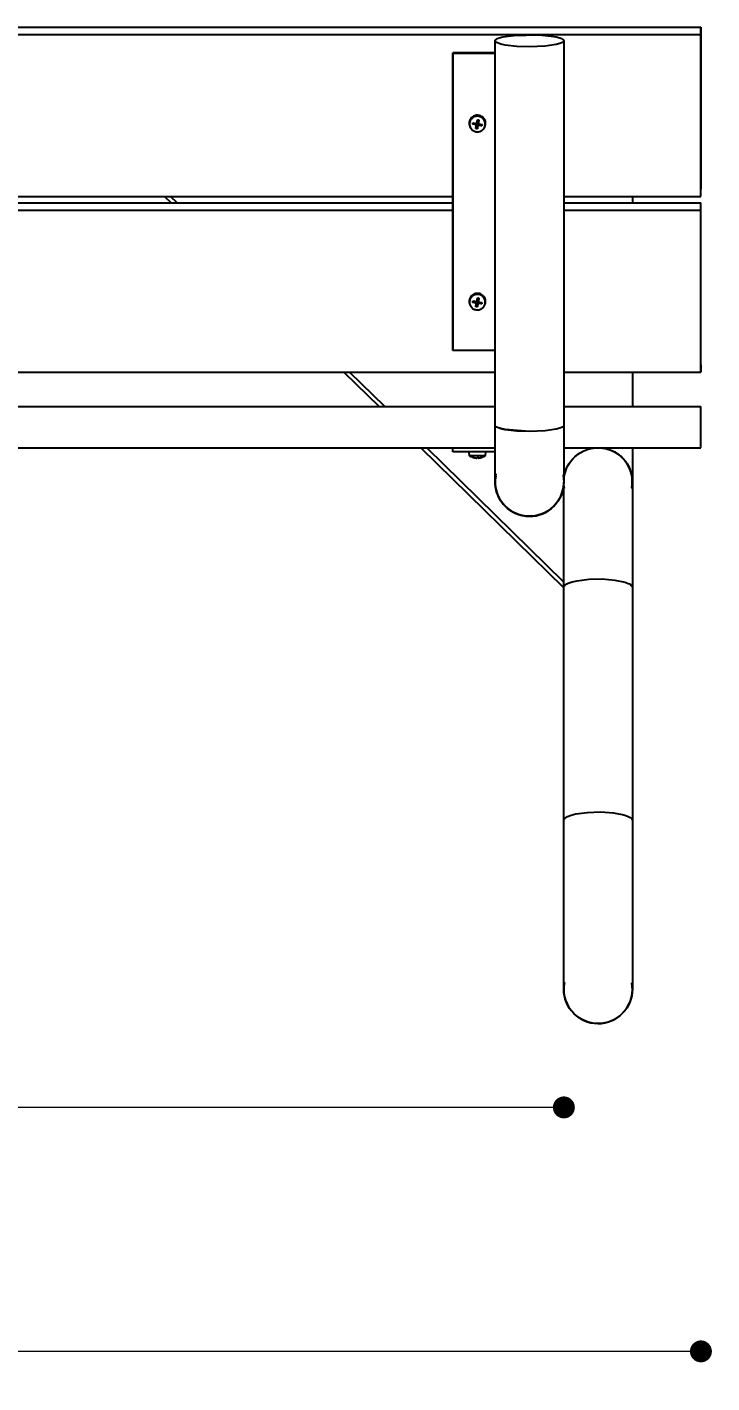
# Model space of a CAD drawing. Header units: millimetres. Extents: x 9483 to 13995, y 24552 to 30933.
# Drawn here: x 11075 to 11574, y 28197 to 29186 of the extents above; entities that cross this region are included whole.
import ezdxf

# ---------------------------------------------------------------- set-up
doc = ezdxf.new("R2010")
doc.units = ezdxf.units.MM
doc.header["$LTSCALE"] = 3
for name, color, linetype in [('Czerwony', 1, 'Continuous'), ('PomaraÅ„czowy', 30, 'Continuous'), ('Turkusowy', 120, 'Continuous')]:
    doc.layers.add(name, color=color, linetype=linetype)
doc.styles.get("Standard").update_dxf_attribs({"font": 'arial.ttf'})
doc.dimstyles.new('MATEUSZ', dxfattribs={"dimtxt": 35, "dimasz": 16, "dimexe": 0.18, "dimexo": 0.0625, "dimgap": 0.09, "dimtad": 0, "dimdec": 0, "dimdsep": 46, "dimtxsty": 'Standard', "dimblk": 'DOT', "dimcen": 0.09, "dimse1": 1, "dimse2": 1, "dimadec": 0, "dimazin": 0, "dimtfac": 1, "dimtdec": 0, "dimtofl": 0, "dimtmove": 0, "dimatfit": 3, "dimfxl": 1, "dimtolj": 1, "dimtzin": 0, "dimlwd": 9, "dimlwe": 9, "dimarcsym": 0})

# ---------------------------------------------------------------- blocks, each defined once
blk = doc.blocks.new('_Dot')
at = {"color": 0, "linetype": 'ByBlock', "lineweight": -2}
blk.add_line((-0.5, 0), (-1, 0), dxfattribs=at)
at = {"color": 0, "linetype": 'ByBlock', "const_width": 0.5}
blk.add_lwpolyline([(-0.25, 0, 1), (0.25, 0, 1)], format="xyb", close=True, dxfattribs=at)
blk = doc.blocks.new('*D19')
at = {"color": 0, "lineweight": 9, "transparency": 16777216}
for p, q in [((9881.85, 28220.05), (10665.21, 28220.05)), ((11549.85, 28220.05), (10766.5, 28220.05))]:
    blk.add_line(p, q, dxfattribs=at)
at = {"layer": 'Defpoints', "color": 0, "transparency": 16777216}
for p in [(9865.85, 29062.45), (11565.85, 29062.45), (11565.85, 28220.05)]:
    blk.add_point(p, dxfattribs=at)
at = {"color": 0, "lineweight": 9, "transparency": 16777216, "xscale": 16, "yscale": 16, "zscale": 16, "rotation": 180}
blk.add_blockref('_Dot', (9865.85, 28220.05), dxfattribs=at)
at = {"color": 0, "lineweight": 9, "transparency": 16777216, "xscale": 16, "yscale": 16, "zscale": 16}
blk.add_blockref('_Dot', (11565.85, 28220.05), dxfattribs=at)
at = {"color": 0, "transparency": 16777216, "insert": (10715.85, 28220.05), "char_height": 35, "attachment_point": 5}
blk.add_mtext('\\A1;1700', dxfattribs=at)
blk = doc.blocks.new('*D33')
at = {"color": 0, "lineweight": 9, "transparency": 16777216}
for p, q in [((9981.77, 28397.99), (10665.21, 28397.99)), ((11449.93, 28397.99), (10766.5, 28397.99))]:
    blk.add_line(p, q, dxfattribs=at)
at = {"layer": 'Defpoints', "color": 0, "transparency": 16777216}
for p in [(9965.77, 28607.64), (11465.93, 28607.64), (11465.93, 28397.99)]:
    blk.add_point(p, dxfattribs=at)
at = {"color": 0, "lineweight": 9, "transparency": 16777216, "xscale": 16, "yscale": 16, "zscale": 16, "rotation": 180}
blk.add_blockref('_Dot', (9965.77, 28397.99), dxfattribs=at)
at = {"color": 0, "lineweight": 9, "transparency": 16777216, "xscale": 16, "yscale": 16, "zscale": 16}
blk.add_blockref('_Dot', (11465.93, 28397.99), dxfattribs=at)
at = {"color": 0, "transparency": 16777216, "insert": (10715.85, 28397.99), "char_height": 35, "attachment_point": 5}
blk.add_mtext('\\A1;1500', dxfattribs=at)

msp = doc.modelspace()

# ---------------------------------------------------------------- linework, layer by layer
at = {"layer": 'Czerwony', "color": 0}
for p, q in [((9865.85, 29185.87), (11565.85, 29185.87)), ((9865.85, 29180.55), (11565.85, 29180.55)), ((11565.85, 29180.55), (11565.85, 29185.87)), ((11565.85, 29185.87), (11565.85, 29067.77)), ((11565.85, 29062.45), (11565.85, 29180.55)), ((10735.85, 29062.45), (11384.85, 29062.45)), ((11465.85, 29062.45), (11565.85, 29062.45)), ((10735.85, 29057.75), (11384.85, 29057.75)), ((10735.85, 29052.42), (11384.85, 29052.42)), ((11465.85, 29057.75), (11565.85, 29057.75)), ((11465.85, 29052.42), (11565.85, 29052.42)), ((11565.85, 29052.42), (11565.85, 29057.75)), ((11565.85, 28934.32), (11565.85, 29052.42)), ((10015.85, 28934.32), (11415.85, 28934.32)), ((11465.85, 28934.32), (11565.85, 28934.32)), ((11565.85, 28939.64), (11565.85, 28934.32)), ((10015.85, 28909.08), (11415.85, 28909.08)), ((11465.85, 28909.08), (11565.85, 28909.08)), ((11565.85, 28879.08), (11565.85, 28909.08)), ((10015.85, 28879.08), (11415.85, 28879.08)), ((11465.85, 28879.08), (11565.85, 28879.08))]:
    msp.add_line(p, q, dxfattribs=at)
at = {"layer": 'PomaraÅ„czowy', "color": 0}
for p, q in [((11415.85, 28895.4), (11415.85, 29175.93)), ((11465.85, 29175.93), (11465.85, 28895.4)), ((11384.85, 29167.07), (11384.85, 28950.55)), ((11384.85, 29166.53), (11384.85, 29167.07)), ((11415.85, 29167.07), (11384.85, 29167.07)), ((11384.85, 28950.02), (11384.85, 29166.53)), ((11415.85, 29166.53), (11384.85, 29166.53)), ((11174.82, 29062.45), (11179.62, 29057.75)), ((11183.9, 29057.75), (11179.11, 29062.45)), ((11515.85, 29062.45), (11515.85, 29057.75)), ((11384.85, 28950.55), (11384.85, 28950.02)), ((11415.85, 28950.02), (11384.85, 28950.02)), ((11305.43, 28934.32), (11331.16, 28909.08)), ((11335.45, 28909.08), (11309.71, 28934.32)), ((11515.85, 28934.32), (11515.85, 28909.08)), ((11361.74, 28879.08), (11465.85, 28776.95)), ((11465.85, 28781.15), (11366.03, 28879.08)), ((11384.85, 28876.08), (11384.85, 28879.08)), ((11415.85, 28876.08), (11384.85, 28876.08)), ((11515.85, 28879.08), (11515.85, 28588.72)), ((11465.85, 28607.13), (11465.85, 28777.14)), ((11515.85, 28777.14), (11515.85, 28607.13))]:
    msp.add_line(p, q, dxfattribs=at)
msp.add_polyline3d([(11440.85, 29171.49, 0), (11431.65, 29171.8, 0), (11423.17, 29172.79, 0), (11419.93, 29173.5, 0), (11417.61, 29174.29, 0), (11416.82, 29174.71, 0), (11416.51, 29174.91, 0), (11416.27, 29175.12, 0), (11416.08, 29175.32, 0), (11416.01, 29175.43, 0), (11415.95, 29175.53, 0), (11415.91, 29175.63, 0), (11415.88, 29175.73, 0), (11415.86, 29175.83, 0), (11415.85, 29175.93, 0), (11415.86, 29176.02, 0), (11415.88, 29176.12, 0), (11415.91, 29176.22, 0), (11415.95, 29176.32, 0), (11416.01, 29176.43, 0), (11416.08, 29176.53, 0), (11416.27, 29176.73, 0), (11416.51, 29176.94, 0), (11416.82, 29177.15, 0), (11417.61, 29177.56, 0), (11418.64, 29177.96, 0), (11421.44, 29178.72, 0), (11429.37, 29179.86, 0), (11447.73, 29180.19, 0), (11456.61, 29179.37, 0), (11460.26, 29178.72, 0), (11463.06, 29177.96, 0), (11464.1, 29177.56, 0), (11464.89, 29177.15, 0), (11465.19, 29176.94, 0), (11465.43, 29176.73, 0), (11465.62, 29176.53, 0), (11465.69, 29176.43, 0), (11465.75, 29176.32, 0), (11465.79, 29176.22, 0), (11465.83, 29176.12, 0), (11465.85, 29176.02, 0), (11465.85, 29175.93, 0), (11465.85, 29175.83, 0), (11465.83, 29175.73, 0), (11465.79, 29175.63, 0), (11465.75, 29175.53, 0), (11465.69, 29175.43, 0), (11465.62, 29175.32, 0), (11465.43, 29175.12, 0), (11465.19, 29174.91, 0), (11464.89, 29174.71, 0), (11464.1, 29174.29, 0), (11463.06, 29173.89, 0), (11460.26, 29173.13, 0), (11452.33, 29171.99, 0)], close=True, dxfattribs=at)
for points in [[(11440.85, 28890.97, 0), (11431.65, 28891.28, 0), (11423.17, 28892.26, 0), (11419.93, 28892.97, 0), (11417.61, 28893.77, 0), (11416.82, 28894.18, 0), (11416.51, 28894.39, 0), (11416.27, 28894.59, 0), (11416.08, 28894.8, 0), (11416.01, 28894.9, 0), (11415.95, 28895, 0), (11415.91, 28895.1, 0), (11415.88, 28895.2, 0), (11415.86, 28895.3, 0), (11415.85, 28895.4, 0)], [(11440.85, 28891.06, 0), (11423.17, 28892.33, 0), (11419.93, 28893.02, 0), (11417.61, 28893.8, 0), (11416.82, 28894.21, 0), (11416.51, 28894.41, 0), (11416.27, 28894.61, 0), (11416.08, 28894.81, 0), (11416.01, 28894.91, 0), (11415.95, 28895.01, 0), (11415.91, 28895.11, 0), (11415.88, 28895.21, 0), (11415.86, 28895.3, 0), (11415.85, 28895.4, 0)], [(11415.85, 28854.08, 0), (11415.85, 28854.08, 0), (11415.85, 28854.08, 0), (11415.85, 28854.09, 0), (11415.85, 28854.11, 0), (11415.85, 28854.23, 0), (11415.85, 28854.74, 0), (11415.85, 28856.86, 0), (11415.85, 28865.27, 0), (11415.85, 28895.4, 0)], [(11465.85, 28895.4, 0), (11465.85, 28895.3, 0), (11465.83, 28895.2, 0), (11465.79, 28895.1, 0), (11465.75, 28895, 0), (11465.69, 28894.9, 0), (11465.62, 28894.8, 0), (11465.43, 28894.59, 0), (11465.19, 28894.39, 0), (11464.89, 28894.18, 0), (11464.1, 28893.77, 0), (11463.06, 28893.36, 0), (11460.26, 28892.61, 0), (11452.33, 28891.46, 0), (11440.85, 28890.97, 0)], [(11465.85, 28895.4, 0), (11465.85, 28895.3, 0), (11465.83, 28895.21, 0), (11465.79, 28895.11, 0), (11465.75, 28895.01, 0), (11465.69, 28894.91, 0), (11465.62, 28894.81, 0), (11465.43, 28894.61, 0), (11465.19, 28894.41, 0), (11464.89, 28894.21, 0), (11464.1, 28893.8, 0), (11463.06, 28893.41, 0), (11460.26, 28892.66, 0), (11452.33, 28891.54, 0), (11440.85, 28891.06, 0)], [(11465.85, 28895.4, 0), (11465.85, 28854.08, 0)], [(11466, 28856.87, 0), (11466.36, 28859.14, 0), (11466.93, 28861.39, 0), (11467.69, 28863.53, 0), (11468.66, 28865.61, 0), (11469.78, 28867.57, 0), (11471.09, 28869.41, 0), (11472.54, 28871.13, 0), (11474.14, 28872.69, 0), (11475.86, 28874.1, 0), (11477.69, 28875.35, 0), (11479.61, 28876.42, 0), (11481.62, 28877.33, 0), (11483.67, 28878.04, 0), (11485.8, 28878.57, 0), (11487.92, 28878.92, 0), (11490.07, 28879.08, 0)], [(11466, 28856.87, 0), (11466.38, 28859.24, 0), (11467.01, 28861.63, 0), (11467.89, 28864, 0), (11469.04, 28866.32, 0), (11470.44, 28868.54, 0), (11472.08, 28870.61, 0), (11473.94, 28872.51, 0), (11475.99, 28874.19, 0), (11478.18, 28875.64, 0), (11480.49, 28876.83, 0), (11482.86, 28877.77, 0), (11485.25, 28878.44, 0), (11487.64, 28878.87, 0), (11489.97, 28879.06, 0), (11492.26, 28879.04, 0), (11494.61, 28878.79, 0), (11497, 28878.31, 0), (11499.39, 28877.58, 0), (11501.75, 28876.58, 0), (11504.04, 28875.33, 0), (11506.2, 28873.82, 0), (11508.21, 28872.09, 0), (11510.02, 28870.15, 0), (11511.61, 28868.04, 0), (11512.95, 28865.79, 0), (11514.04, 28863.46, 0), (11514.86, 28861.08, 0), (11515.43, 28858.69, 0), (11515.75, 28856.33, 0), (11515.85, 28854.03, 0), (11515.73, 28851.72, 0), (11515.39, 28849.36, 0)], [(11491.57, 28879.08, 0), (11494.05, 28878.88, 0), (11496.45, 28878.45, 0), (11498.86, 28877.77, 0), (11501.14, 28876.88, 0), (11503.32, 28875.76, 0), (11505.37, 28874.45, 0), (11507.27, 28872.95, 0), (11509.02, 28871.28, 0), (11510.58, 28869.46, 0), (11511.96, 28867.51, 0), (11513.14, 28865.45, 0), (11514.1, 28863.3, 0), (11514.87, 28861.06, 0), (11515.41, 28858.8, 0), (11515.74, 28856.47, 0), (11515.85, 28854.14, 0)], [(11515.46, 28849.77, 0), (11515.78, 28852.26, 0), (11515.84, 28854.77, 0), (11515.64, 28857.34, 0), (11515.18, 28859.86, 0), (11514.47, 28862.32, 0), (11513.5, 28864.7, 0), (11512.29, 28866.97, 0), (11510.85, 28869.1, 0), (11509.21, 28871.06, 0), (11507.38, 28872.85, 0), (11505.37, 28874.44, 0), (11503.22, 28875.81, 0), (11500.94, 28876.96, 0), (11498.56, 28877.86, 0), (11496.09, 28878.52, 0), (11493.57, 28878.93, 0)], [(11415.85, 28854.08, 0), (11416.04, 28857.11, 0), (11416.58, 28860.09, 0)], [(11440.85, 28829.08, 0), (11438.35, 28829.21, 0), (11435.88, 28829.58, 0), (11433.47, 28830.2, 0), (11431.14, 28831.05, 0), (11428.91, 28832.12, 0), (11426.81, 28833.4, 0), (11424.84, 28834.88, 0), (11423.03, 28836.55, 0), (11421.4, 28838.38, 0), (11419.97, 28840.34, 0), (11418.73, 28842.44, 0), (11417.7, 28844.65, 0), (11416.89, 28846.93, 0), (11416.32, 28849.28, 0), (11415.97, 28851.67, 0), (11415.85, 28854.08, 0)], [(11440.85, 28829.08, 0), (11438.23, 28829.22, 0), (11435.54, 28829.65, 0), (11432.82, 28830.41, 0), (11430.14, 28831.49, 0), (11427.56, 28832.91, 0), (11425.12, 28834.65, 0), (11422.9, 28836.68, 0), (11420.94, 28838.96, 0), (11419.28, 28841.44, 0), (11417.95, 28844.06, 0), (11416.95, 28846.75, 0), (11416.28, 28849.46, 0), (11415.93, 28852.14, 0), (11415.86, 28854.75, 0), (11416.07, 28857.39, 0), (11416.58, 28860.09, 0)], [(11416.2, 28858.25, 0), (11415.9, 28855.6, 0), (11415.88, 28852.9, 0), (11416.16, 28850.19, 0), (11416.73, 28847.52, 0), (11417.59, 28844.92, 0), (11418.72, 28842.44, 0), (11420.12, 28840.1, 0), (11421.76, 28837.93, 0), (11423.63, 28835.95, 0), (11425.7, 28834.19, 0), (11427.95, 28832.66, 0), (11430.35, 28831.39, 0), (11432.86, 28830.39, 0), (11435.47, 28829.66, 0), (11438.14, 28829.23, 0), (11440.85, 28829.08, 0)], [(11465.3, 28859.31, 0), (11465.72, 28856.66, 0), (11465.85, 28854.09, 0), (11465.72, 28851.52, 0), (11465.3, 28848.88, 0), (11464.58, 28846.21, 0), (11463.54, 28843.58, 0), (11462.17, 28841.02, 0), (11460.49, 28838.62, 0), (11458.53, 28836.41, 0), (11456.32, 28834.45, 0), (11453.92, 28832.77, 0), (11451.37, 28831.4, 0), (11448.73, 28830.36, 0), (11446.07, 28829.63, 0), (11443.42, 28829.22, 0), (11440.85, 28829.08, 0)], [(11465.85, 28854.08, 0), (11465.73, 28851.58, 0), (11465.35, 28849.12, 0), (11464.74, 28846.71, 0), (11463.89, 28844.38, 0), (11462.82, 28842.15, 0), (11461.53, 28840.04, 0), (11460.05, 28838.07, 0), (11458.38, 28836.26, 0), (11456.55, 28834.63, 0), (11454.59, 28833.2, 0), (11452.49, 28831.96, 0), (11450.29, 28830.93, 0), (11448, 28830.13, 0), (11445.65, 28829.55, 0), (11443.26, 28829.2, 0), (11440.85, 28829.08, 0)], [(11440.85, 28829.08, 0), (11443.28, 28829.2, 0), (11445.69, 28829.55, 0), (11448.03, 28830.13, 0), (11450.32, 28830.94, 0), (11452.51, 28831.96, 0), (11454.58, 28833.19, 0), (11456.52, 28834.6, 0), (11458.31, 28836.18, 0), (11459.93, 28837.92, 0), (11461.37, 28839.8, 0), (11462.63, 28841.8, 0), (11463.68, 28843.9, 0), (11464.54, 28846.08, 0), (11465.18, 28848.32, 0), (11465.61, 28850.62, 0), (11465.83, 28852.94, 0)], [(11465.3, 28859.31, 0), (11465.71, 28856.72, 0), (11465.85, 28854.08, 0)], [(11466.3, 28849.41, 0), (11465.97, 28851.71, 0), (11465.85, 28853.97, 0)], [(11465.85, 28777.14, 0), (11465.85, 28852.94, 0)], [(11515.85, 28854.14, 0), (11515.85, 28854.13, 0), (11515.85, 28854.13, 0), (11515.85, 28854.12, 0), (11515.85, 28853.95, 0), (11515.85, 28853.14, 0), (11515.85, 28849.48, 0), (11515.85, 28834.47, 0), (11515.85, 28777.14, 0)], [(11465.85, 28777.17, 0), (11465.86, 28777.33, 0), (11465.89, 28777.49, 0), (11465.93, 28777.65, 0), (11466.05, 28777.96, 0), (11466.24, 28778.27, 0), (11466.48, 28778.58, 0), (11466.78, 28778.89, 0), (11467.14, 28779.18, 0), (11468.03, 28779.76, 0), (11469.14, 28780.31, 0), (11471.97, 28781.31, 0), (11475.52, 28782.14, 0), (11484.21, 28783.2, 0), (11493.9, 28783.38, 0), (11503.13, 28782.64, 0), (11510.51, 28781.08, 0), (11512.78, 28780.21, 0), (11513.7, 28779.75, 0), (11514.46, 28779.26, 0), (11515.06, 28778.75, 0), (11515.29, 28778.5, 0), (11515.49, 28778.23, 0), (11515.64, 28777.97, 0), (11515.76, 28777.71, 0), (11515.82, 28777.44, 0), (11515.85, 28777.17, 0)], [(11465.85, 28607.16, 0), (11465.86, 28607.32, 0), (11465.89, 28607.48, 0), (11465.93, 28607.64, 0), (11466.05, 28607.95, 0), (11466.24, 28608.27, 0), (11466.48, 28608.58, 0), (11466.79, 28608.88, 0), (11467.56, 28609.48, 0), (11468.56, 28610.05, 0), (11471.19, 28611.09, 0), (11474.57, 28611.99, 0), (11483.04, 28613.18, 0), (11492.68, 28613.48, 0), (11502.05, 28612.83, 0), (11509.73, 28611.33, 0), (11512.33, 28610.42, 0), (11513.38, 28609.92, 0), (11514.25, 28609.4, 0), (11514.94, 28608.86, 0), (11515.21, 28608.58, 0), (11515.44, 28608.3, 0), (11515.61, 28608.02, 0), (11515.74, 28607.74, 0), (11515.82, 28607.45, 0), (11515.85, 28607.16, 0)], [(11465.85, 28484.13, 0), (11465.85, 28484.14, 0), (11465.85, 28484.19, 0), (11465.85, 28484.57, 0), (11465.85, 28486.28, 0), (11465.85, 28504.88, 0), (11465.85, 28607.13, 0)], [(11515.85, 28607.13, 0), (11515.85, 28484.13, 0)], [(11466.34, 28489.04, 0), (11465.96, 28486.43, 0), (11465.85, 28483.9, 0), (11466.01, 28481.36, 0), (11466.44, 28478.74, 0), (11467.18, 28476.11, 0), (11468.23, 28473.51, 0), (11469.59, 28471, 0), (11471.26, 28468.63, 0), (11473.21, 28466.46, 0), (11475.4, 28464.52, 0), (11477.78, 28462.87, 0), (11480.3, 28461.52, 0), (11482.91, 28460.48, 0), (11485.55, 28459.75, 0), (11488.16, 28459.33, 0), (11490.71, 28459.19, 0), (11493.25, 28459.3, 0), (11495.86, 28459.69, 0), (11498.5, 28460.38, 0), (11501.11, 28461.38, 0), (11503.65, 28462.7, 0), (11506.05, 28464.32, 0), (11508.26, 28466.23, 0), (11510.24, 28468.38, 0), (11511.94, 28470.73, 0), (11513.34, 28473.23, 0), (11514.42, 28475.82, 0), (11515.2, 28478.45, 0), (11515.66, 28481.07, 0), (11515.85, 28483.62, 0), (11515.77, 28486.15, 0), (11515.42, 28488.75, 0)], [(11466.34, 28489.04, 0), (11465.97, 28486.59, 0), (11465.85, 28484.13, 0)], [(11515.85, 28484.13, 0), (11515.75, 28486.39, 0), (11515.41, 28488.74, 0)], [(11515.85, 28484.13, 0), (11515.73, 28481.71, 0), (11515.39, 28479.36, 0), (11514.82, 28477.03, 0), (11514.02, 28474.76, 0), (11513.01, 28472.57, 0), (11511.78, 28470.47, 0), (11510.34, 28468.5, 0), (11508.71, 28466.67, 0), (11506.9, 28464.99, 0), (11504.92, 28463.5, 0), (11502.79, 28462.2, 0), (11500.54, 28461.13, 0), (11498.15, 28460.26, 0), (11495.71, 28459.65, 0), (11493.16, 28459.28, 0), (11490.71, 28459.17, 0), (11488.36, 28459.3, 0), (11485.97, 28459.65, 0), (11483.67, 28460.22, 0), (11481.38, 28461.03, 0), (11479.2, 28462.05, 0), (11477.1, 28463.29, 0), (11475.13, 28464.73, 0), (11473.3, 28466.36, 0), (11471.62, 28468.18, 0), (11470.14, 28470.16, 0), (11468.84, 28472.3, 0), (11467.77, 28474.55, 0), (11466.92, 28476.94, 0), (11466.31, 28479.39, 0), (11465.96, 28481.75, 0), (11465.85, 28484.13, 0)]]:
    msp.add_polyline3d(points, dxfattribs=at)
at = {"layer": 'Turkusowy', "color": 0}
for p, q in [((11397.82, 29112.45), (11397.61, 29112.82)), ((11400.73, 29115.36), (11399.74, 29115.01)), ((11401.71, 29114.49), (11401.76, 29115.31)), ((11401.83, 29112.11), (11402.15, 29113.38)), ((11402.09, 29113.97), (11402.36, 29114.48)), ((11402.33, 29111.98), (11402.49, 29113.29)), ((11402.44, 29116.01), (11402.72, 29116.52)), ((11402.85, 29113.26), (11402.84, 29111.94)), ((11402.86, 29117.44), (11402.86, 29118.06)), ((11403.26, 29113.77), (11402.99, 29114.38)), ((11403.61, 29115.81), (11403.34, 29116.41)), ((11403.87, 29117.89), (11403.55, 29117.32)), ((11403.79, 29114.14), (11403.83, 29114.96)), ((11405.79, 29113.99), (11404.86, 29114.66)), ((11408.1, 29112.82), (11407.88, 29112.45)), ((11397.82, 28982.54), (11397.61, 28982.92)), ((11400.73, 28985.45), (11399.74, 28985.1)), ((11399.92, 28986.1), (11400.85, 28986.13)), ((11401.71, 28984.58), (11401.76, 28985.41)), ((11401.83, 28982.2), (11402.15, 28983.47)), ((11402.09, 28984.06), (11402.36, 28984.58)), ((11402.33, 28982.08), (11402.49, 28983.38)), ((11402.64, 28986.4), (11402.39, 28985.96)), ((11402.44, 28986.1), (11402.72, 28986.61)), ((11402.85, 28983.35), (11402.84, 28982.03)), ((11402.86, 28987.53), (11402.86, 28988.15)), ((11403.26, 28983.86), (11402.99, 28984.47)), ((11403.61, 28985.9), (11403.34, 28986.5)), ((11403.67, 28985.61), (11403.41, 28986.06)), ((11403.87, 28987.98), (11403.55, 28987.42)), ((11403.79, 28984.23), (11403.83, 28985.06)), ((11405.79, 28984.09), (11404.86, 28984.75)), ((11408.1, 28982.92), (11407.88, 28982.54)), ((11397.09, 28873.3), (11396.85, 28876.08)), ((11408.85, 28876.08), (11408.61, 28873.3))]:
    msp.add_line(p, q, dxfattribs=at)
for points in [[(11407.99, 29112.63, 0), (11408.35, 29113.32, 0), (11408.61, 29114.02, 0), (11408.77, 29114.72, 0), (11408.85, 29115.43, 0), (11408.83, 29116.18, 0), (11408.71, 29116.95, 0), (11408.49, 29117.71, 0), (11408.15, 29118.45, 0), (11407.71, 29119.15, 0), (11407.18, 29119.78, 0), (11406.57, 29120.32, 0), (11405.91, 29120.77, 0), (11405.21, 29121.12, 0), (11404.49, 29121.37, 0), (11403.79, 29121.52, 0), (11403.06, 29121.59, 0), (11402.3, 29121.57, 0), (11401.52, 29121.45, 0), (11400.74, 29121.22, 0), (11399.99, 29120.88, 0), (11399.29, 29120.44, 0), (11398.66, 29119.91, 0), (11398.11, 29119.31, 0), (11397.66, 29118.65, 0), (11397.31, 29117.96, 0), (11397.07, 29117.26, 0), (11396.92, 29116.56, 0), (11396.85, 29115.84, 0), (11396.88, 29115.09, 0), (11397.01, 29114.32, 0), (11397.26, 29113.56, 0), (11397.61, 29112.82, 0)], [(11399.46, 29115.03, 0), (11399.51, 29115.54, 0)], [(11399.74, 29115.01, 0), (11399.72, 29115.01, 0), (11399.69, 29115, 0), (11399.62, 29115, 0), (11399.54, 29115.01, 0), (11399.46, 29115.03, 0)], [(11401.71, 29114.49, 0), (11399.46, 29115.03, 0)], [(11399.51, 29115.54, 0), (11399.64, 29116.04, 0)], [(11399.51, 29115.54, 0), (11399.66, 29115.52, 0), (11399.74, 29115.51, 0), (11399.76, 29115.51, 0), (11399.79, 29115.52, 0)], [(11399.64, 29116.04, 0), (11401.91, 29115.64, 0)], [(11399.79, 29115.52, 0), (11399.74, 29115.01, 0)], [(11399.92, 29116.01, 0), (11399.79, 29115.52, 0)], [(11400.85, 29116.04, 0), (11400.76, 29115.7, 0), (11400.73, 29115.36, 0)], [(11401.76, 29115.31, 0), (11400.73, 29115.36, 0)], [(11402.09, 29113.97, 0), (11402.09, 29114.01, 0), (11402.09, 29114.05, 0), (11402.09, 29114.09, 0), (11402.08, 29114.14, 0), (11402.07, 29114.18, 0), (11402.05, 29114.22, 0), (11402.03, 29114.26, 0), (11402.01, 29114.3, 0), (11401.98, 29114.33, 0), (11401.95, 29114.36, 0), (11401.92, 29114.39, 0), (11401.88, 29114.42, 0), (11401.84, 29114.44, 0), (11401.8, 29114.46, 0), (11401.76, 29114.48, 0), (11401.71, 29114.49, 0)], [(11402.36, 29114.48, 0), (11402.37, 29114.56, 0), (11402.38, 29114.63, 0), (11402.37, 29114.71, 0), (11402.36, 29114.78, 0), (11402.35, 29114.85, 0), (11402.32, 29114.93, 0), (11402.29, 29115, 0), (11402.25, 29115.06, 0), (11402.2, 29115.12, 0), (11402.15, 29115.17, 0), (11402.09, 29115.21, 0), (11402.03, 29115.25, 0), (11401.97, 29115.27, 0), (11401.9, 29115.29, 0), (11401.83, 29115.31, 0), (11401.76, 29115.31, 0)], [(11401.77, 29111.82, 0), (11402.09, 29113.97, 0)], [(11401.77, 29111.82, 0), (11401.83, 29112.11, 0)], [(11402.8, 29111.64, 0), (11402.28, 29111.69, 0), (11401.77, 29111.82, 0)], [(11401.83, 29112.11, 0), (11402.33, 29111.98, 0)], [(11401.91, 29115.64, 0), (11401.96, 29115.63, 0), (11402, 29115.63, 0), (11402.05, 29115.63, 0), (11402.09, 29115.64, 0), (11402.14, 29115.65, 0), (11402.18, 29115.67, 0), (11402.22, 29115.69, 0), (11402.25, 29115.71, 0), (11402.29, 29115.74, 0), (11402.32, 29115.77, 0), (11402.35, 29115.8, 0), (11402.38, 29115.84, 0), (11402.4, 29115.88, 0), (11402.42, 29115.92, 0), (11402.43, 29115.96, 0), (11402.44, 29116.01, 0)], [(11402.15, 29113.38, 0), (11402.36, 29114.48, 0)], [(11402.33, 29111.98, 0), (11402.84, 29111.94, 0)], [(11402.44, 29116.01, 0), (11402.9, 29118.31, 0)], [(11402.49, 29113.29, 0), (11402.85, 29113.26, 0)], [(11402.72, 29116.52, 0), (11402.86, 29117.44, 0)], [(11403.26, 29113.77, 0), (11402.8, 29111.64, 0)], [(11402.84, 29111.94, 0), (11402.83, 29111.8, 0), (11402.8, 29111.64, 0)], [(11402.99, 29114.38, 0), (11402.85, 29113.26, 0)], [(11402.86, 29118.06, 0), (11402.87, 29118.1, 0), (11402.9, 29118.31, 0)], [(11403.87, 29117.89, 0), (11403.38, 29118.01, 0), (11402.86, 29118.06, 0)], [(11403.55, 29117.32, 0), (11403.21, 29117.41, 0), (11402.86, 29117.44, 0)], [(11402.9, 29118.31, 0), (11403.42, 29118.27, 0), (11403.93, 29118.14, 0)], [(11403.83, 29114.96, 0), (11403.76, 29114.98, 0), (11403.69, 29114.99, 0), (11403.62, 29114.99, 0), (11403.55, 29114.99, 0), (11403.48, 29114.98, 0), (11403.41, 29114.96, 0), (11403.34, 29114.92, 0), (11403.28, 29114.89, 0), (11403.22, 29114.84, 0), (11403.17, 29114.78, 0), (11403.12, 29114.72, 0), (11403.08, 29114.66, 0), (11403.05, 29114.59, 0), (11403.02, 29114.52, 0), (11403, 29114.45, 0), (11402.99, 29114.38, 0)], [(11403.79, 29114.14, 0), (11403.74, 29114.14, 0), (11403.7, 29114.14, 0), (11403.66, 29114.14, 0), (11403.61, 29114.13, 0), (11403.57, 29114.11, 0), (11403.52, 29114.1, 0), (11403.49, 29114.08, 0), (11403.45, 29114.05, 0), (11403.41, 29114.03, 0), (11403.38, 29114, 0), (11403.35, 29113.96, 0), (11403.33, 29113.93, 0), (11403.3, 29113.89, 0), (11403.28, 29113.85, 0), (11403.27, 29113.81, 0), (11403.26, 29113.77, 0)], [(11403.34, 29116.41, 0), (11403.33, 29116.35, 0), (11403.33, 29116.29, 0), (11403.33, 29116.22, 0), (11403.34, 29116.16, 0), (11403.36, 29116.09, 0), (11403.38, 29116.03, 0), (11403.41, 29115.96, 0), (11403.45, 29115.9, 0), (11403.5, 29115.84, 0), (11403.55, 29115.79, 0), (11403.61, 29115.74, 0), (11403.68, 29115.69, 0), (11403.8, 29115.62, 0), (11403.87, 29115.6, 0), (11403.94, 29115.58, 0)], [(11403.55, 29117.32, 0), (11403.34, 29116.41, 0)], [(11403.93, 29118.14, 0), (11403.61, 29115.81, 0)], [(11403.61, 29115.81, 0), (11403.61, 29115.77, 0), (11403.61, 29115.72, 0), (11403.61, 29115.68, 0), (11403.62, 29115.63, 0), (11403.63, 29115.59, 0), (11403.65, 29115.55, 0), (11403.67, 29115.51, 0), (11403.69, 29115.47, 0), (11403.72, 29115.44, 0), (11403.75, 29115.41, 0), (11403.79, 29115.38, 0), (11403.82, 29115.35, 0), (11403.86, 29115.33, 0), (11403.9, 29115.31, 0), (11403.95, 29115.3, 0), (11403.99, 29115.29, 0)], [(11406.07, 29113.92, 0), (11403.79, 29114.14, 0)], [(11404.86, 29114.66, 0), (11403.83, 29114.96, 0)], [(11403.93, 29118.14, 0), (11403.9, 29117.98, 0), (11403.89, 29117.92, 0), (11403.88, 29117.9, 0), (11403.87, 29117.89, 0)], [(11403.99, 29115.29, 0), (11406.24, 29114.93, 0)], [(11404.86, 29114.66, 0), (11404.94, 29115, 0), (11404.97, 29115.34, 0)], [(11405.79, 29113.99, 0), (11405.92, 29114.48, 0), (11405.96, 29114.99, 0)], [(11406.07, 29113.92, 0), (11405.98, 29113.93, 0), (11405.9, 29113.95, 0), (11405.83, 29113.97, 0), (11405.81, 29113.98, 0), (11405.79, 29113.99, 0)], [(11406.24, 29114.93, 0), (11406.19, 29114.42, 0), (11406.07, 29113.92, 0)], [(11407.99, 28982.73, 0), (11408.35, 28983.42, 0), (11408.61, 28984.13, 0), (11408.77, 28984.83, 0), (11408.85, 28985.55, 0), (11408.83, 28986.31, 0), (11408.7, 28987.08, 0), (11408.47, 28987.85, 0), (11408.13, 28988.6, 0), (11407.68, 28989.29, 0), (11407.13, 28989.92, 0), (11406.51, 28990.46, 0), (11405.84, 28990.9, 0), (11405.13, 28991.24, 0), (11404.41, 28991.48, 0), (11403.7, 28991.63, 0), (11402.96, 28991.69, 0), (11402.19, 28991.65, 0), (11401.4, 28991.51, 0), (11400.62, 28991.26, 0), (11399.87, 28990.91, 0), (11399.17, 28990.45, 0), (11398.55, 28989.9, 0), (11398.02, 28989.28, 0), (11397.58, 28988.61, 0), (11397.25, 28987.91, 0), (11397.03, 28987.2, 0), (11396.9, 28986.5, 0), (11396.85, 28985.76, 0), (11396.9, 28985, 0), (11397.06, 28984.22, 0), (11397.34, 28983.46, 0), (11397.72, 28982.73, 0)], [(11399.46, 28985.12, 0), (11399.51, 28985.63, 0)], [(11399.74, 28985.1, 0), (11399.72, 28985.1, 0), (11399.69, 28985.1, 0), (11399.62, 28985.1, 0), (11399.54, 28985.11, 0), (11399.46, 28985.12, 0)], [(11401.71, 28984.58, 0), (11399.46, 28985.12, 0)], [(11399.51, 28985.63, 0), (11399.64, 28986.13, 0)], [(11399.51, 28985.63, 0), (11399.66, 28985.61, 0), (11399.74, 28985.6, 0), (11399.76, 28985.61, 0), (11399.79, 28985.61, 0)], [(11399.64, 28986.13, 0), (11399.8, 28986.11, 0), (11399.92, 28986.1, 0)], [(11399.64, 28986.13, 0), (11401.91, 28985.73, 0)], [(11399.79, 28985.61, 0), (11399.74, 28985.1, 0)], [(11399.92, 28986.1, 0), (11399.79, 28985.61, 0)], [(11400.85, 28986.13, 0), (11400.76, 28985.8, 0), (11400.73, 28985.45, 0)], [(11401.76, 28985.41, 0), (11400.73, 28985.45, 0)], [(11402.09, 28984.06, 0), (11402.09, 28984.1, 0), (11402.09, 28984.14, 0), (11402.09, 28984.19, 0), (11402.08, 28984.23, 0), (11402.07, 28984.27, 0), (11402.05, 28984.31, 0), (11402.03, 28984.35, 0), (11402.01, 28984.39, 0), (11401.98, 28984.42, 0), (11401.95, 28984.45, 0), (11401.92, 28984.48, 0), (11401.88, 28984.51, 0), (11401.84, 28984.53, 0), (11401.8, 28984.55, 0), (11401.76, 28984.57, 0), (11401.71, 28984.58, 0)], [(11402.36, 28984.58, 0), (11402.37, 28984.65, 0), (11402.38, 28984.73, 0), (11402.37, 28984.8, 0), (11402.36, 28984.87, 0), (11402.35, 28984.95, 0), (11402.32, 28985.02, 0), (11402.29, 28985.09, 0), (11402.25, 28985.15, 0), (11402.2, 28985.21, 0), (11402.15, 28985.26, 0), (11402.09, 28985.3, 0), (11402.03, 28985.34, 0), (11401.97, 28985.37, 0), (11401.9, 28985.39, 0), (11401.83, 28985.4, 0), (11401.76, 28985.41, 0)], [(11401.77, 28981.91, 0), (11402.09, 28984.06, 0)], [(11401.77, 28981.91, 0), (11401.83, 28982.2, 0)], [(11402.8, 28981.74, 0), (11402.28, 28981.78, 0), (11401.77, 28981.91, 0)], [(11401.83, 28982.2, 0), (11402.33, 28982.08, 0)], [(11401.91, 28985.73, 0), (11401.96, 28985.73, 0), (11402, 28985.72, 0), (11402.05, 28985.73, 0), (11402.09, 28985.74, 0), (11402.14, 28985.75, 0), (11402.18, 28985.76, 0), (11402.22, 28985.78, 0), (11402.25, 28985.81, 0), (11402.29, 28985.83, 0), (11402.32, 28985.86, 0), (11402.35, 28985.9, 0), (11402.38, 28985.93, 0), (11402.4, 28985.97, 0), (11402.42, 28986.01, 0), (11402.43, 28986.06, 0), (11402.44, 28986.1, 0)], [(11402.15, 28983.47, 0), (11402.36, 28984.58, 0)], [(11402.15, 28983.47, 0), (11402.49, 28983.38, 0)], [(11402.33, 28982.08, 0), (11402.84, 28982.03, 0)], [(11402.44, 28986.1, 0), (11402.9, 28988.41, 0)], [(11402.49, 28983.38, 0), (11402.85, 28983.35, 0)], [(11402.72, 28986.61, 0), (11402.86, 28987.53, 0)], [(11403.26, 28983.86, 0), (11402.8, 28981.74, 0)], [(11402.99, 28984.47, 0), (11402.85, 28983.35, 0)], [(11403.87, 28987.98, 0), (11403.38, 28988.11, 0), (11402.86, 28988.15, 0)], [(11403.55, 28987.42, 0), (11403.21, 28987.5, 0), (11402.86, 28987.53, 0)], [(11402.9, 28988.41, 0), (11403.42, 28988.36, 0), (11403.93, 28988.24, 0)], [(11403.83, 28985.06, 0), (11403.76, 28985.07, 0), (11403.69, 28985.08, 0), (11403.62, 28985.09, 0), (11403.55, 28985.08, 0), (11403.48, 28985.07, 0), (11403.41, 28985.05, 0), (11403.34, 28985.02, 0), (11403.28, 28984.98, 0), (11403.22, 28984.93, 0), (11403.17, 28984.88, 0), (11403.12, 28984.82, 0), (11403.08, 28984.75, 0), (11403.05, 28984.69, 0), (11403.02, 28984.62, 0), (11403, 28984.54, 0), (11402.99, 28984.47, 0)], [(11403.79, 28984.23, 0), (11403.74, 28984.23, 0), (11403.7, 28984.23, 0), (11403.66, 28984.23, 0), (11403.61, 28984.22, 0), (11403.57, 28984.21, 0), (11403.52, 28984.19, 0), (11403.49, 28984.17, 0), (11403.45, 28984.15, 0), (11403.41, 28984.12, 0), (11403.38, 28984.09, 0), (11403.35, 28984.06, 0), (11403.33, 28984.02, 0), (11403.3, 28983.98, 0), (11403.28, 28983.94, 0), (11403.27, 28983.9, 0), (11403.26, 28983.86, 0)], [(11403.34, 28986.5, 0), (11403.33, 28986.44, 0), (11403.33, 28986.38, 0), (11403.33, 28986.32, 0), (11403.34, 28986.25, 0), (11403.36, 28986.19, 0), (11403.38, 28986.12, 0), (11403.41, 28986.05, 0), (11403.45, 28985.99, 0), (11403.5, 28985.93, 0), (11403.55, 28985.88, 0), (11403.61, 28985.83, 0), (11403.68, 28985.78, 0), (11403.8, 28985.72, 0), (11403.87, 28985.69, 0), (11403.94, 28985.67, 0)], [(11403.55, 28987.42, 0), (11403.34, 28986.5, 0)], [(11403.93, 28988.24, 0), (11403.61, 28985.9, 0)], [(11403.61, 28985.9, 0), (11403.61, 28985.86, 0), (11403.61, 28985.81, 0), (11403.61, 28985.77, 0), (11403.62, 28985.72, 0), (11403.63, 28985.68, 0), (11403.65, 28985.64, 0), (11403.67, 28985.6, 0), (11403.69, 28985.56, 0), (11403.72, 28985.53, 0), (11403.75, 28985.5, 0), (11403.79, 28985.47, 0), (11403.82, 28985.44, 0), (11403.86, 28985.42, 0), (11403.9, 28985.4, 0), (11403.95, 28985.39, 0), (11403.99, 28985.38, 0)], [(11406.07, 28984.01, 0), (11403.79, 28984.23, 0)], [(11404.86, 28984.75, 0), (11403.83, 28985.06, 0)], [(11403.93, 28988.24, 0), (11403.9, 28988.08, 0), (11403.89, 28988.02, 0), (11403.88, 28988, 0), (11403.87, 28987.98, 0)], [(11403.99, 28985.38, 0), (11406.24, 28985.02, 0)], [(11404.86, 28984.75, 0), (11404.94, 28985.09, 0), (11404.97, 28985.44, 0)], [(11405.79, 28984.09, 0), (11405.92, 28984.58, 0), (11405.96, 28985.08, 0)], [(11406.07, 28984.01, 0), (11405.98, 28984.02, 0), (11405.9, 28984.04, 0), (11405.83, 28984.06, 0), (11405.81, 28984.07, 0), (11405.79, 28984.09, 0)], [(11405.96, 28985.08, 0), (11406.08, 28985.05, 0), (11406.24, 28985.02, 0)], [(11406.24, 28985.02, 0), (11406.19, 28984.51, 0), (11406.07, 28984.01, 0)], [(11408.61, 28873.3, 0), (11408.61, 28873.3, 0), (11408.61, 28873.3, 0), (11408.61, 28873.3, 0), (11408.61, 28873.3, 0), (11408.61, 28873.3, 0), (11408.61, 28873.3, 0), (11408.61, 28873.3, 0), (11408.61, 28873.3, 0), (11408.61, 28873.3, 0), (11408.61, 28873.3, 0), (11408.61, 28873.3, 0), (11408.6, 28873.3, 0), (11408.56, 28873.3, 0), (11408.42, 28873.3, 0), (11407.84, 28873.3, 0), (11403, 28873.3, 0), (11398.75, 28873.3, 0), (11397.49, 28873.3, 0), (11397.19, 28873.3, 0), (11397.12, 28873.3, 0), (11397.1, 28873.3, 0), (11397.1, 28873.3, 0), (11397.09, 28873.3, 0), (11397.09, 28873.3, 0), (11397.09, 28873.3, 0), (11397.09, 28873.3, 0), (11397.09, 28873.3, 0), (11397.09, 28873.3, 0), (11397.09, 28873.3, 0), (11397.09, 28873.3, 0), (11397.09, 28873.3, 0), (11397.09, 28873.3, 0), (11397.09, 28873.3, 0), (11397.09, 28873.3, 0)], [(11399.71, 28871.98, 0), (11398.37, 28872.54, 0), (11397.09, 28873.3, 0)], [(11408.61, 28873.3, 0), (11407.33, 28872.54, 0), (11405.99, 28871.98, 0)], [(11399.74, 28872.18, 0), (11399.73, 28872.16, 0), (11399.72, 28872.15, 0), (11399.71, 28872.13, 0), (11399.69, 28872.12, 0), (11399.68, 28872.1, 0), (11399.64, 28872.08, 0), (11399.62, 28872.07, 0), (11399.6, 28872.07, 0), (11399.56, 28872.06, 0), (11399.54, 28872.06, 0), (11399.52, 28872.06, 0), (11399.5, 28872.06, 0), (11399.48, 28872.06, 0), (11399.46, 28872.07, 0)], [(11401.71, 28871.55, 0), (11400.57, 28871.74, 0), (11399.46, 28872.07, 0)], [(11399.71, 28872.06, 0), (11399.59, 28872.06, 0)], [(11399.64, 28872.07, 0), (11400.76, 28871.74, 0), (11401.91, 28871.55, 0)], [(11402.09, 28871.55, 0), (11402.09, 28871.55, 0), (11402.09, 28871.55, 0), (11402.09, 28871.55, 0), (11402.09, 28871.55, 0), (11402.09, 28871.54, 0), (11402.09, 28871.54, 0), (11402.09, 28871.54, 0), (11402.09, 28871.54, 0), (11402.09, 28871.54, 0), (11402.09, 28871.54, 0), (11402.09, 28871.54, 0), (11402.09, 28871.54, 0), (11402.09, 28871.54, 0), (11402.09, 28871.54, 0), (11402.09, 28871.54, 0), (11402.09, 28871.54, 0), (11402.09, 28871.54, 0), (11402.08, 28871.54, 0), (11402.07, 28871.53, 0), (11402.04, 28871.53, 0), (11401.93, 28871.53, 0), (11401.71, 28871.55, 0)], [(11401.91, 28871.55, 0), (11402.25, 28871.53, 0), (11402.38, 28871.54, 0), (11402.42, 28871.54, 0), (11402.43, 28871.55, 0), (11402.44, 28871.55, 0), (11402.44, 28871.55, 0)], [(11402.44, 28871.55, 0), (11402.5, 28871.59, 0), (11402.56, 28871.63, 0), (11402.67, 28871.74, 0), (11402.79, 28871.89, 0), (11402.9, 28872.07, 0)], [(11403.26, 28871.55, 0), (11403.2, 28871.59, 0), (11403.15, 28871.63, 0), (11403.03, 28871.74, 0), (11402.91, 28871.89, 0), (11402.8, 28872.07, 0)], [(11403.92, 28872.06, 0), (11402.89, 28872.06, 0)], [(11402.9, 28872.07, 0), (11403.93, 28872.07, 0)], [(11403.93, 28872.07, 0), (11403.86, 28871.89, 0), (11403.78, 28871.74, 0), (11403.7, 28871.63, 0), (11403.66, 28871.59, 0), (11403.61, 28871.55, 0)], [(11403.61, 28871.55, 0), (11403.61, 28871.55, 0), (11403.61, 28871.55, 0), (11403.61, 28871.55, 0), (11403.61, 28871.55, 0), (11403.61, 28871.54, 0), (11403.61, 28871.54, 0), (11403.61, 28871.54, 0), (11403.61, 28871.54, 0), (11403.61, 28871.54, 0), (11403.61, 28871.54, 0), (11403.61, 28871.54, 0), (11403.61, 28871.54, 0), (11403.61, 28871.54, 0), (11403.61, 28871.54, 0), (11403.61, 28871.54, 0), (11403.61, 28871.54, 0), (11403.61, 28871.54, 0), (11403.62, 28871.54, 0), (11403.63, 28871.53, 0), (11403.66, 28871.53, 0), (11403.77, 28871.53, 0), (11403.99, 28871.55, 0)], [(11406.07, 28872.07, 0), (11404.94, 28871.74, 0), (11403.79, 28871.55, 0)], [(11403.99, 28871.55, 0), (11405.13, 28871.74, 0), (11406.24, 28872.07, 0)], [(11405.96, 28872.18, 0), (11405.97, 28872.16, 0), (11405.98, 28872.15, 0), (11406, 28872.13, 0), (11406.01, 28872.12, 0), (11406.03, 28872.1, 0), (11406.06, 28872.08, 0), (11406.08, 28872.07, 0), (11406.1, 28872.07, 0), (11406.14, 28872.06, 0), (11406.16, 28872.06, 0), (11406.18, 28872.06, 0), (11406.2, 28872.06, 0), (11406.22, 28872.06, 0), (11406.24, 28872.07, 0)], [(11406.16, 28872.06, 0), (11406.16, 28872.06, 0), (11406.14, 28872.06, 0), (11405.99, 28872.06, 0)]]:
    msp.add_polyline3d(points, dxfattribs=at)
for points in [[(11401.88, 29109.61, 0), (11402.39, 29109.55, 0), (11402.93, 29109.53, 0), (11403.48, 29109.57, 0), (11404.04, 29109.65, 0), (11404.59, 29109.8, 0), (11405.14, 29110, 0), (11405.67, 29110.26, 0), (11406.18, 29110.57, 0), (11406.64, 29110.94, 0), (11407.07, 29111.34, 0), (11407.45, 29111.78, 0), (11407.77, 29112.25, 0), (11408.04, 29112.74, 0), (11408.25, 29113.24, 0), (11408.42, 29113.74, 0), (11408.53, 29114.24, 0), (11408.59, 29114.75, 0), (11408.61, 29115.27, 0), (11408.57, 29115.81, 0), (11408.48, 29116.36, 0), (11408.34, 29116.91, 0), (11408.13, 29117.45, 0), (11407.87, 29117.98, 0), (11407.55, 29118.47, 0), (11407.18, 29118.93, 0), (11406.77, 29119.35, 0), (11406.32, 29119.72, 0), (11405.84, 29120.04, 0), (11405.35, 29120.3, 0), (11404.84, 29120.51, 0), (11404.33, 29120.67, 0), (11403.82, 29120.78, 0), (11403.31, 29120.85, 0), (11402.77, 29120.86, 0), (11402.22, 29120.83, 0), (11401.67, 29120.74, 0), (11401.11, 29120.6, 0), (11400.56, 29120.39, 0), (11400.03, 29120.14, 0), (11399.53, 29119.82, 0), (11399.06, 29119.46, 0), (11398.63, 29119.05, 0), (11398.26, 29118.61, 0), (11397.93, 29118.14, 0), (11397.66, 29117.65, 0), (11397.45, 29117.15, 0), (11397.29, 29116.65, 0), (11397.18, 29116.15, 0), (11397.11, 29115.65, 0), (11397.09, 29115.12, 0), (11397.13, 29114.58, 0), (11397.22, 29114.03, 0), (11397.36, 29113.48, 0), (11397.57, 29112.94, 0), (11397.83, 29112.42, 0), (11398.15, 29111.92, 0), (11398.52, 29111.46, 0), (11398.93, 29111.05, 0), (11399.38, 29110.68, 0), (11399.86, 29110.36, 0), (11400.36, 29110.09, 0), (11400.86, 29109.88, 0), (11401.37, 29109.72, 0)], [(11401.88, 28979.71, 0), (11402.39, 28979.64, 0), (11402.93, 28979.63, 0), (11403.48, 28979.66, 0), (11404.04, 28979.75, 0), (11404.59, 28979.89, 0), (11405.14, 28980.09, 0), (11405.67, 28980.35, 0), (11406.18, 28980.67, 0), (11406.64, 28981.03, 0), (11407.07, 28981.43, 0), (11407.45, 28981.88, 0), (11407.77, 28982.35, 0), (11408.04, 28982.83, 0), (11408.25, 28983.33, 0), (11408.42, 28983.84, 0), (11408.53, 28984.33, 0), (11408.59, 28984.84, 0), (11408.61, 28985.37, 0), (11408.57, 28985.91, 0), (11408.48, 28986.46, 0), (11408.34, 28987.01, 0), (11408.13, 28987.55, 0), (11407.87, 28988.07, 0), (11407.55, 28988.56, 0), (11407.18, 28989.02, 0), (11406.77, 28989.44, 0), (11406.32, 28989.81, 0), (11405.84, 28990.13, 0), (11405.35, 28990.4, 0), (11404.84, 28990.61, 0), (11404.33, 28990.77, 0), (11403.82, 28990.87, 0), (11403.31, 28990.94, 0), (11402.77, 28990.96, 0), (11402.22, 28990.92, 0), (11401.67, 28990.83, 0), (11401.11, 28990.69, 0), (11400.56, 28990.49, 0), (11400.03, 28990.23, 0), (11399.53, 28989.92, 0), (11399.06, 28989.55, 0), (11398.63, 28989.15, 0), (11398.26, 28988.7, 0), (11397.93, 28988.23, 0), (11397.66, 28987.75, 0), (11397.45, 28987.25, 0), (11397.29, 28986.74, 0), (11397.18, 28986.25, 0), (11397.11, 28985.74, 0), (11397.09, 28985.21, 0), (11397.13, 28984.67, 0), (11397.22, 28984.12, 0), (11397.36, 28983.57, 0), (11397.57, 28983.03, 0), (11397.83, 28982.51, 0), (11398.15, 28982.02, 0), (11398.52, 28981.56, 0), (11398.93, 28981.14, 0), (11399.38, 28980.77, 0), (11399.86, 28980.45, 0), (11400.36, 28980.18, 0), (11400.86, 28979.97, 0), (11401.37, 28979.81, 0)]]:
    msp.add_polyline3d(points, close=True, dxfattribs=at)

# ---------------------------------------------------------------- dimensions: what is measured, and where the dimension line sits
at = {"color": 0}
dim = msp.add_linear_dim(base=(11565.85, 28220.05), p1=(9865.85, 29062.45), p2=(11565.85, 29062.45), dimstyle='MATEUSZ', dxfattribs=at)
dim.commit()
dim.dimension.update_dxf_attribs({"geometry": '*D19', "text_midpoint": (10715.85, 28220.05)})
dim = msp.add_linear_dim(base=(11465.93, 28397.99), p1=(9965.77, 28607.64), p2=(11465.93, 28607.64), dimstyle='MATEUSZ')
dim.commit()
dim.dimension.update_dxf_attribs({"geometry": '*D33', "text_midpoint": (10715.85, 28397.99)})

doc.saveas('drawing.dxf')
